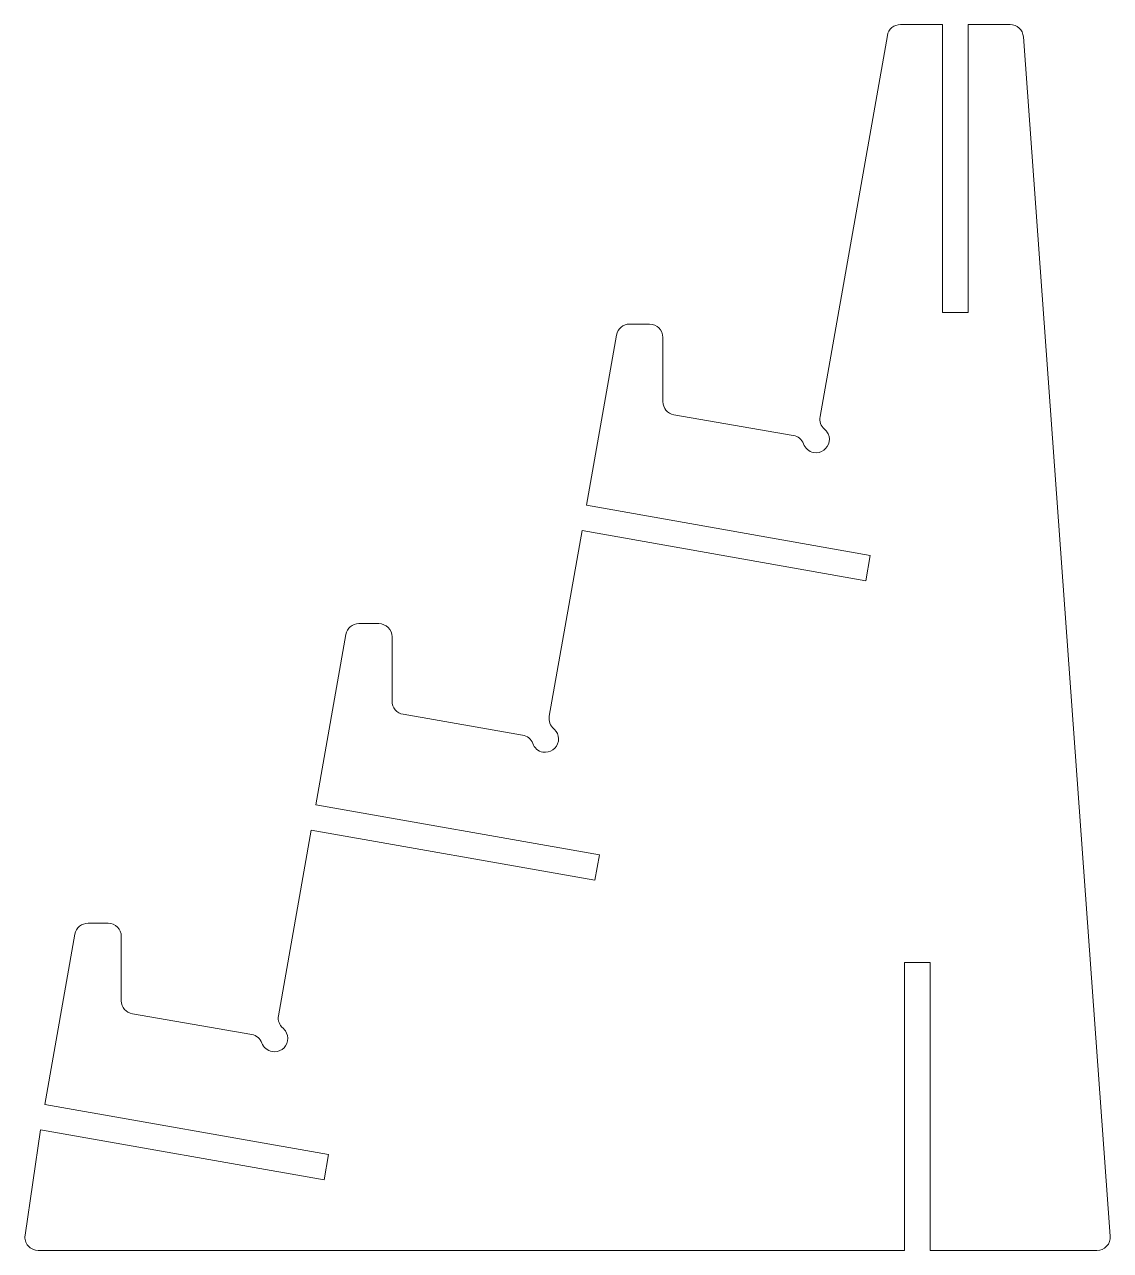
# Model space of a CAD drawing. Header units: millimetres. Extents: x -69 to 175, y -168 to 108.
import ezdxf

# ---------------------------------------------------------------- set-up
doc = ezdxf.new("R2010")
doc.units = ezdxf.units.MM
doc.header["$MEASUREMENT"] = 0
doc.layers.add('Layer 1', color=7, linetype='Continuous')

msp = doc.modelspace()

# ---------------------------------------------------------------- linework, layer by layer
at = {"layer": 'Layer 1', "color": 250, "lineweight": 9}
msp.add_open_spline([(-12.1406, -115.292), (-12.1406, -115.292), (-4.7587, -73.4847), (-4.7587, -73.4847), (-4.7587, -73.4847), (59.154, -84.7623), (59.154, -84.7623), (59.154, -84.7623), (60.1617, -79.0505), (60.1617, -79.0505), (60.1617, -79.0505), (-3.751, -67.7729), (-3.751, -67.7729), (-3.751, -67.7729), (3.0187, -29.4116), (3.0187, -29.4116), (3.2739, -27.9655), (4.5045, -26.933), (5.973, -26.933), (5.973, -26.933), (10.4561, -26.933), (10.4561, -26.933), (12.1084, -26.933), (13.4561, -28.2807), (13.4561, -29.933), (13.4561, -29.933), (13.4561, -44.4097), (13.4561, -44.4097), (13.4561, -45.8808), (14.4926, -47.1137), (15.9421, -47.3653), (15.9421, -47.3653), (42.8327, -52.035), (42.8327, -52.035), (43.9192, -52.2237), (44.7582, -52.9249), (45.1369, -53.9606), (45.4923, -54.9328), (46.342, -55.6945), (47.4347, -55.8873), (49.0663, -56.1751), (50.6224, -55.0859), (50.9104, -53.4542), (51.0544, -52.6384), (50.8539, -51.8414), (50.4137, -51.2125), (50.2635, -50.998), (50.0853, -50.8029), (49.8836, -50.6334), (49.0407, -49.9251), (48.6677, -48.8994), (48.8591, -47.8151), (48.8591, -47.8151), (56.2413, -5.9847), (56.2413, -5.9847), (56.2413, -5.9847), (120.154, -17.2623), (120.154, -17.2623), (120.154, -17.2623), (121.1617, -11.5505), (121.1617, -11.5505), (121.1617, -11.5505), (57.249, -0.2729), (57.249, -0.2729), (57.249, -0.2729), (64.0187, 38.0884), (64.0187, 38.0884), (64.2739, 39.5346), (65.5044, 40.567), (66.973, 40.567), (66.973, 40.567), (71.4561, 40.567), (71.4561, 40.567), (73.1084, 40.567), (74.4561, 39.2193), (74.4561, 37.567), (74.4561, 37.567), (74.4561, 23.0903), (74.4561, 23.0903), (74.4561, 21.6193), (75.4924, 20.3852), (76.9421, 20.1347), (76.9421, 20.1347), (103.8312, 15.4866), (103.8312, 15.4866), (104.9183, 15.2987), (105.7582, 14.5975), (106.1374, 13.5615), (106.493, 12.5898), (107.3425, 11.8284), (108.4348, 11.6357), (110.0664, 11.3479), (111.6225, 12.4371), (111.9105, 14.0688), (112.0545, 14.8846), (111.854, 15.6816), (111.4138, 16.3105), (111.2636, 16.525), (111.0855, 16.72), (110.8837, 16.8896), (110.0407, 17.5979), (109.6679, 18.6236), (109.8593, 19.7079), (109.8593, 19.7079), (125.0187, 105.5884), (125.0187, 105.5884), (125.274, 107.0345), (126.5045, 108.067), (127.973, 108.067), (127.973, 108.067), (137.4193, 108.067), (137.4193, 108.067), (137.4193, 108.067), (137.4193, 43.167), (137.4193, 43.167), (137.4193, 43.167), (143.2193, 43.167), (143.2193, 43.167), (143.2193, 43.167), (143.2193, 108.067), (143.2193, 108.067), (143.2193, 108.067), (152.6654, 108.067), (152.6654, 108.067), (154.2417, 108.067), (155.5438, 106.8557), (155.6576, 105.2836), (155.6576, 105.2836), (175.2232, -164.9664), (175.2232, -164.9664), (175.2856, -165.8283), (175.0162, -166.5936), (174.4276, -167.2263), (173.839, -167.859), (173.0941, -168.183), (172.2311, -168.183), (172.2311, -168.183), (134.6793, -168.183), (134.6793, -168.183), (134.6793, -168.183), (134.6793, -103.283), (134.6793, -103.283), (134.6793, -103.283), (128.8793, -103.283), (128.8793, -103.283), (128.8793, -103.283), (128.8793, -168.183), (128.8793, -168.183), (128.8793, -168.183), (-66.2502, -168.183), (-66.2502, -168.183), (-67.1526, -168.183), (-67.9295, -167.8277), (-68.5197, -167.145), (-69.1099, -166.4623), (-69.3487, -165.6423), (-69.2187, -164.7493), (-69.2187, -164.7493), (-65.7586, -140.9848), (-65.7586, -140.9848), (-65.7586, -140.9848), (-1.8459, -152.2624), (-1.8459, -152.2624), (-1.8459, -152.2624), (-0.8382, -146.5506), (-0.8382, -146.5506), (-0.8382, -146.5506), (-64.7509, -135.273), (-64.7509, -135.273), (-64.7509, -135.273), (-57.9813, -96.9116), (-57.9813, -96.9116), (-57.7261, -95.4655), (-56.4955, -94.433), (-55.027, -94.433), (-55.027, -94.433), (-50.5439, -94.433), (-50.5439, -94.433), (-48.8916, -94.433), (-47.5439, -95.7807), (-47.5439, -97.433), (-47.5439, -97.433), (-47.5439, -111.9097), (-47.5439, -111.9097), (-47.5439, -113.3808), (-46.5076, -114.6148), (-45.0579, -114.8653), (-45.0579, -114.8653), (-18.1688, -119.5134), (-18.1688, -119.5134), (-17.0817, -119.7013), (-16.2418, -120.4025), (-15.8626, -121.4385), (-15.507, -122.4102), (-14.6575, -123.1716), (-13.5652, -123.3643), (-11.9336, -123.6521), (-10.3775, -122.5629), (-10.0895, -120.9312), (-9.9455, -120.1154), (-10.146, -119.3184), (-10.5862, -118.6895), (-10.7364, -118.475), (-10.9145, -118.2799), (-11.1162, -118.1104), (-11.9592, -117.4022), (-12.3321, -116.3763), (-12.1406, -115.292)], degree=3, knots=[0, 0, 0, 0, 0.01449275, 0.01449275, 0.01449275, 0.02898551, 0.02898551, 0.02898551, 0.04347826, 0.04347826, 0.04347826, 0.05797101, 0.05797101, 0.05797101, 0.07246377, 0.07246377, 0.07246377, 0.08695652, 0.08695652, 0.08695652, 0.10144928, 0.10144928, 0.10144928, 0.11594203, 0.11594203, 0.11594203, 0.13043478, 0.13043478, 0.13043478, 0.14492754, 0.14492754, 0.14492754, 0.15942029, 0.15942029, 0.15942029, 0.17391304, 0.17391304, 0.17391304, 0.1884058, 0.1884058, 0.1884058, 0.20289855, 0.20289855, 0.20289855, 0.2173913, 0.2173913, 0.2173913, 0.23188406, 0.23188406, 0.23188406, 0.24637681, 0.24637681, 0.24637681, 0.26086957, 0.26086957, 0.26086957, 0.27536232, 0.27536232, 0.27536232, 0.28985507, 0.28985507, 0.28985507, 0.30434783, 0.30434783, 0.30434783, 0.31884058, 0.31884058, 0.31884058, 0.33333333, 0.33333333, 0.33333333, 0.34782609, 0.34782609, 0.34782609, 0.36231884, 0.36231884, 0.36231884, 0.37681159, 0.37681159, 0.37681159, 0.39130435, 0.39130435, 0.39130435, 0.4057971, 0.4057971, 0.4057971, 0.42028986, 0.42028986, 0.42028986, 0.43478261, 0.43478261, 0.43478261, 0.44927536, 0.44927536, 0.44927536, 0.46376812, 0.46376812, 0.46376812, 0.47826087, 0.47826087, 0.47826087, 0.49275362, 0.49275362, 0.49275362, 0.50724638, 0.50724638, 0.50724638, 0.52173913, 0.52173913, 0.52173913, 0.53623188, 0.53623188, 0.53623188, 0.55072464, 0.55072464, 0.55072464, 0.56521739, 0.56521739, 0.56521739, 0.57971014, 0.57971014, 0.57971014, 0.5942029, 0.5942029, 0.5942029, 0.60869565, 0.60869565, 0.60869565, 0.62318841, 0.62318841, 0.62318841, 0.63768116, 0.63768116, 0.63768116, 0.65217391, 0.65217391, 0.65217391, 0.66666667, 0.66666667, 0.66666667, 0.68115942, 0.68115942, 0.68115942, 0.69565217, 0.69565217, 0.69565217, 0.71014493, 0.71014493, 0.71014493, 0.72463768, 0.72463768, 0.72463768, 0.73913043, 0.73913043, 0.73913043, 0.75362319, 0.75362319, 0.75362319, 0.76811594, 0.76811594, 0.76811594, 0.7826087, 0.7826087, 0.7826087, 0.79710145, 0.79710145, 0.79710145, 0.8115942, 0.8115942, 0.8115942, 0.82608696, 0.82608696, 0.82608696, 0.84057971, 0.84057971, 0.84057971, 0.85507246, 0.85507246, 0.85507246, 0.86956522, 0.86956522, 0.86956522, 0.88405797, 0.88405797, 0.88405797, 0.89855072, 0.89855072, 0.89855072, 0.91304348, 0.91304348, 0.91304348, 0.92753623, 0.92753623, 0.92753623, 0.94202899, 0.94202899, 0.94202899, 0.95652174, 0.95652174, 0.95652174, 0.97101449, 0.97101449, 0.97101449, 0.98550725, 0.98550725, 0.98550725, 1, 1, 1, 1], dxfattribs=at)

doc.saveas('drawing.dxf')
